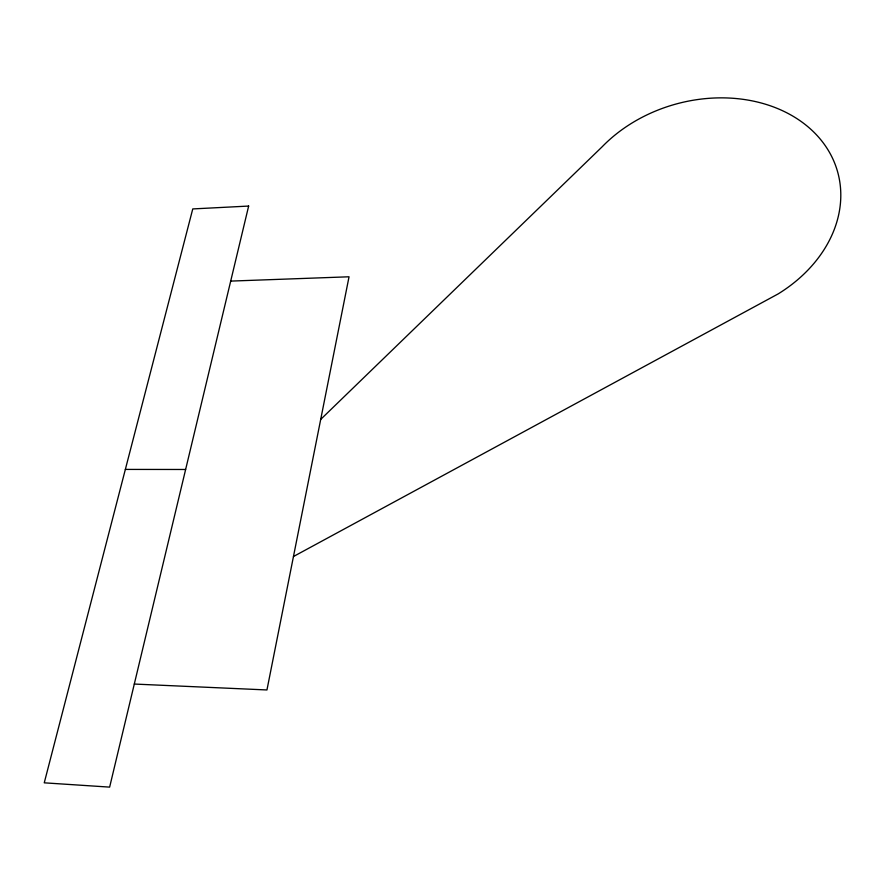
<?xml version="1.0" encoding="UTF-8"?>
<svg xmlns="http://www.w3.org/2000/svg" width="885" height="885" viewBox="0 0 885 885"><rect width="100%" height="100%" fill="white"/><g stroke="black" fill="none" stroke-linecap="round" stroke-linejoin="round"><path stroke-width="1.33" d="M320.713 419.39L602.154 146.788A137.684 108.435 -15.2 0 1 807.695 126.555A137.684 108.435 -15.2 0 1 778.114 293.931L293.466 556.521M230.697 281.098L349.044 276.784L266.949 689.957L134.299 684.05M125.349 469.415L185.629 469.481M248.652 206.061L109.64 787.119L44.25 782.827L192.764 208.926L248.652 206.061"/></g></svg>
